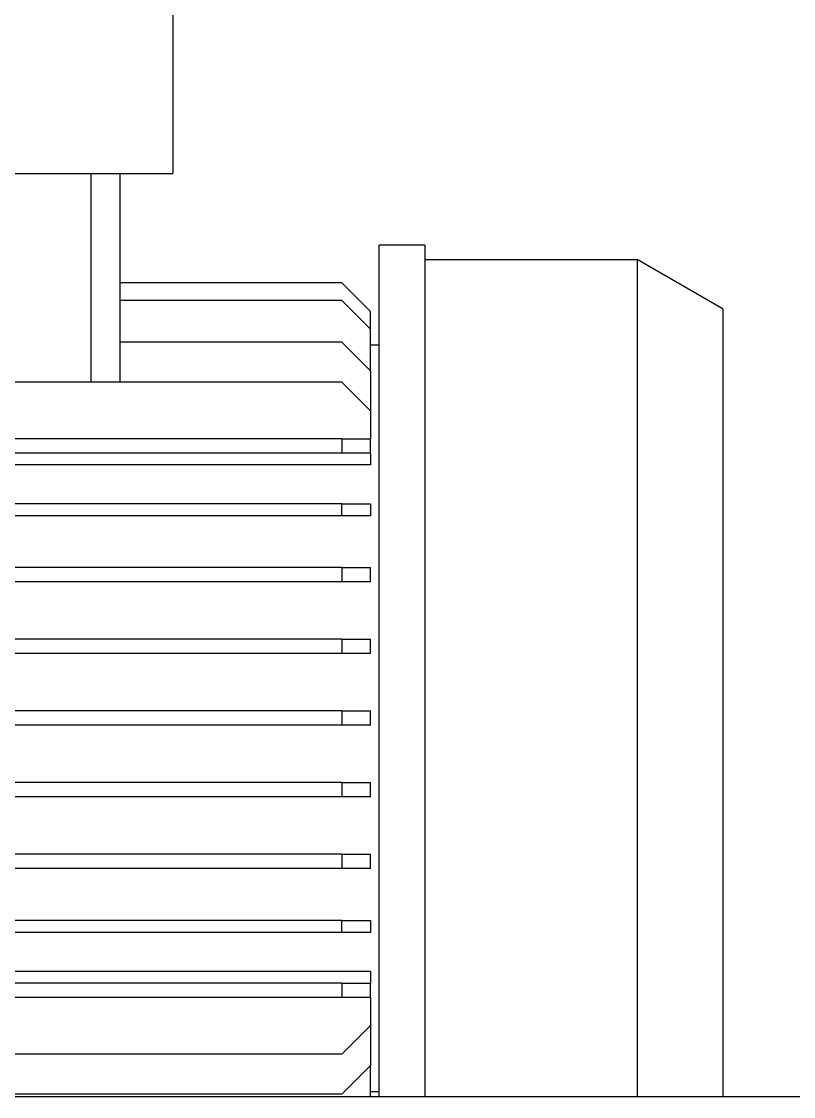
# Model space of a CAD drawing. Header units: millimetres. Extents: x -383313 to -161684, y -117025 to 99224.
# Drawn here: x -332260.9 to -332126.3, y 32300.1 to 32487.6 of the extents above; entities that cross this region are included whole.
import ezdxf

# ---------------------------------------------------------------- set-up
doc = ezdxf.new("R2010")
doc.units = ezdxf.units.MM
doc.header["$MEASUREMENT"] = 0
doc.layers.add('PV-55E8', color=7, linetype='Continuous')

# ---------------------------------------------------------------- blocks, each defined once
blk = doc.blocks.new('*U123')
at = {"layer": 'PV-55E8', "color": 3}
for p, q in [((-1182.5, -573.38), (-286.5, -573.38)), ((-597, -573.76), (-759, -573.76)), ((-597, -573.76), (-592, -578.76)), ((-592, -573.38), (-592, -578.76)), ((-590.5, -573.38), (-590.5, -639.38)), ((-582.5, -721.88), (-582.5, -573.38)), ((-545.5, -719.38), (-545.5, -573.38)), ((-530.5, -573.38), (-530.5, -710.72)), ((-592, -574.25), (-590.5, -574.25)), ((-592, -585.79), (-592, -578.76)), ((-597, -580.79), (-759, -580.79)), ((-597, -580.79), (-592, -585.79)), ((-592, -590.63), (-592, -585.79)), ((-597, -590.63), (-759, -590.63)), ((-597, -593.13), (-597, -590.63)), ((-592, -590.63), (-592, -593.13)), ((-597, -593.13), (-759, -593.13)), ((-592, -595.21), (-592, -593.13)), ((-592, -595.21), (-764, -595.21)), ((-597, -601.98), (-759, -601.98)), ((-592, -601.98), (-597, -601.98)), ((-597, -601.98), (-597, -604.09)), ((-592, -604.09), (-592, -601.98)), ((-597, -604.09), (-759, -604.09)), ((-597, -604.09), (-592, -604.09)), ((-597, -613.13), (-759, -613.13)), ((-597, -615.63), (-597, -613.13)), ((-592, -613.13), (-592, -615.63)), ((-597, -615.63), (-759, -615.63)), ((-597, -625.63), (-759, -625.63)), ((-597, -628.13), (-597, -625.63)), ((-592, -625.63), (-592, -628.13)), ((-597, -628.13), (-759, -628.13)), ((-597, -638.13), (-759, -638.13)), ((-597, -640.63), (-597, -638.13)), ((-592, -638.13), (-592, -640.63)), ((-590.5, -639.38), (-590.5, -721.88)), ((-597, -640.63), (-759, -640.63)), ((-597, -650.63), (-759, -650.63)), ((-597, -653.13), (-597, -650.63)), ((-592, -650.63), (-592, -653.13)), ((-597, -653.13), (-759, -653.13)), ((-597, -663.13), (-759, -663.13)), ((-597, -665.63), (-597, -663.13)), ((-592, -663.13), (-592, -665.63)), ((-597, -665.63), (-759, -665.63)), ((-597, -674.67), (-759, -674.67)), ((-592, -674.67), (-597, -674.67)), ((-597, -674.67), (-597, -676.77)), ((-592, -676.77), (-592, -674.67)), ((-597, -676.77), (-759, -676.77)), ((-597, -676.77), (-592, -676.77)), ((-592, -683.54), (-764, -683.54)), ((-592, -685.63), (-592, -683.54)), ((-597, -685.63), (-759, -685.63)), ((-597, -688.13), (-597, -685.63)), ((-592, -685.63), (-592, -688.13)), ((-597, -688.13), (-759, -688.13)), ((-592, -692.97), (-592, -688.13)), ((-592, -692.97), (-597, -697.97)), ((-592, -699.99), (-592, -692.97)), ((-597, -697.97), (-759, -697.97)), ((-640.7, -697.97), (-640.7, -734.38)), ((-635.7, -734.38), (-635.7, -697.97)), ((-592, -699.99), (-597, -704.99)), ((-592, -699.99), (-592, -707.24)), ((-597, -704.99), (-635.7, -704.99)), ((-592, -704.51), (-590.5, -704.51)), ((-592, -707.24), (-597, -712.24)), ((-592, -707.24), (-592, -710.33)), ((-592, -710.33), (-597, -715.33)), ((-597, -712.24), (-635.7, -712.24)), ((-530.5, -710.72), (-545.5, -719.38)), ((-597, -715.33), (-635.7, -715.33)), ((-582.5, -719.38), (-545.5, -719.38)), ((-582.5, -721.88), (-590.5, -721.88)), ((-732.5, -734.38), (-631.5, -734.38)), ((-631.5, -734.38), (-626.5, -734.38)), ((-626.5, -767.38), (-626.5, -734.38))]:
    blk.add_line(p, q, dxfattribs=at)
for points, weights in [([(-592, -590.63), (-594.4, -590.63), (-597, -590.63)], [1.00422522518, 1.01430373817, 1.02328082836]), ([(-597, -593.13), (-594.41, -593.13), (-592, -593.13)], [1.02273766495, 1.01396082953, 1.00411950514]), ([(-592, -613.13), (-594.42, -613.13), (-597, -613.13)], [1.00380758805, 1.01294359541, 1.02112193899]), ([(-592, -625.63), (-594.42, -625.63), (-597, -625.63)], [1.00359464163, 1.01224450931, 1.02000771348]), ([(-597, -628.13), (-594.42, -628.13), (-592, -628.13)], [1.01987786067, 1.01216316384, 1.00356993549]), ([(-592, -638.13), (-594.42, -638.13), (-597, -638.13)], [1.00352168022, 1.012004142, 1.01962389087]), ([(-597, -640.63), (-594.42, -640.63), (-592, -640.63)], [1.01962389087, 1.012004142, 1.00352168022]), ([(-592, -650.63), (-594.42, -650.63), (-597, -650.63)], [1.00356993548, 1.01216316384, 1.01987786067]), ([(-597, -653.13), (-594.42, -653.13), (-592, -653.13)], [1.02000771348, 1.01224450931, 1.00359464163]), ([(-597, -665.63), (-594.42, -665.63), (-592, -665.63)], [1.02112193899, 1.01294359541, 1.00380758805]), ([(-592, -685.63), (-594.41, -685.63), (-597, -685.63)], [1.00411950514, 1.01396082953, 1.02273766495]), ([(-597, -688.13), (-594.4, -688.13), (-592, -688.13)], [1.02328082836, 1.01430373817, 1.00422522518])]:
    blk.add_rational_spline(points, weights, degree=2, dxfattribs=at)
for points in [[(-597, -615.63), (-595.33, -615.63), (-593.66, -615.63), (-592, -615.63)], [(-592, -663.13), (-593.66, -663.13), (-595.33, -663.13), (-597, -663.13)]]:
    blk.add_open_spline(points, degree=3, dxfattribs=at)

msp = doc.modelspace()

# ---------------------------------------------------------------- block references
at = {"xscale": -1, "rotation": 180}
msp.add_blockref('*U123', (-331608.07818, 31726.67937), dxfattribs=at)

doc.saveas('drawing.dxf')
